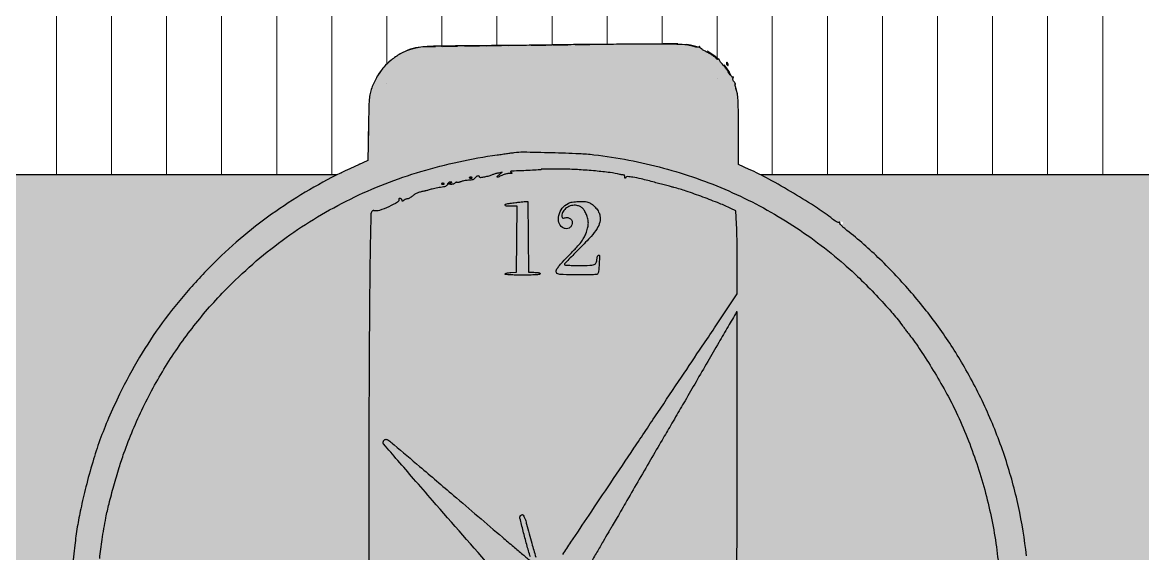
# Model space of a CAD drawing. Header units: millimetres. Extents: x 35877 to 3066687, y -650199 to -40525.
# Drawn here: x 147644.44 to 147682.59, y -178975.64 to -178957.55 of the extents above; entities that cross this region are included whole.
import ezdxf

# ---------------------------------------------------------------- set-up
doc = ezdxf.new("R2010")
doc.units = ezdxf.units.MM
doc.header["$MEASUREMENT"] = 0
doc.linetypes.add('DASHED', pattern=[0.75, 0.5, -0.25])
for name, color, linetype, lineweight in [('dim05', 1, 'Continuous', 13), ('FURNITURE', 32, 'Continuous', 9), ('furniture dimensions', 1, 'DASHED', 0)]:
    doc.layers.add(name, color=color, linetype=linetype, lineweight=lineweight)

msp = doc.modelspace()

# ---------------------------------------------------------------- hatches: boundary and pattern name
at = {"layer": 'dim05', "lineweight": 0, "true_color": 0xd5d3c0, "transparency": 33554559}
h = msp.add_hatch(dxfattribs=at)
h.set_pattern_fill('ANSI31', color=254, scale=15, angle=45)
h.set_pattern_definition([(90, (-824.398, 1915.5983), (-1.875, 0), [])])
edge = h.paths.add_edge_path()
edge.add_line((147704.837, -178937.748), (147614.862, -178937.748))
edge.add_line((147614.862, -178937.748), (147614.862, -178962.748))
edge.add_line((147614.862, -178962.748), (147655.152, -178962.748))
edge.add_arc((147675.652, -179004.875), 46.85, 114.529, 115.9493, ccw=False)
edge.add_line((147656.202, -178962.253), (147656.248, -178960.26))
edge.add_arc((147658.301, -178960.436), 2.06, 98.0433, 175.1125, ccw=False)
edge.add_line((147658.013, -178958.396), (147666.816, -178958.27))
edge.add_arc((147666.774, -178960.309), 2.039, 4.7833, 88.8227, ccw=False)
edge.add_line((147668.807, -178960.139), (147668.833, -178962.398))
edge.add_arc((147662.148, -178977.81), 16.799, 63.7113, 66.5503, ccw=False)
edge.add_line((147669.588, -178962.748), (147704.837, -178962.748))
edge.add_line((147704.837, -178962.748), (147704.837, -178937.748))
at = {"layer": 'FURNITURE', "lineweight": 0, "true_color": 0xc7c8ca, "transparency": 33554505}
h = msp.add_hatch(color=9, dxfattribs=at)
h.dxf.hatch_style = 1
h.paths.add_polyline_path([(147668.755, -178992.644), (147669.008, -178992.536, 0.01482), (147669.379, -178992.366, 0.005108), (147669.905, -178992.099, 0.005228), (147670.439, -178991.814, 0.010917), (147670.847, -178991.579, 0.039372), (147672.922, -178990.086, 0.03906), (147674.745, -178988.281, 0.038964), (147676.269, -178986.212, 0.038873), (147677.454, -178983.93, 0.012106), (147677.639, -178983.462, 0.004809), (147677.872, -178982.811, 0.004139), (147678.086, -178982.175, 0.026443), (147678.186, -178981.807, -0.001339), (147678.23, -178981.622, -0.000927), (147678.265, -178981.478, -0.001019), (147678.299, -178981.338, 0.013052), (147678.399, -178980.883, 0.005318), (147678.513, -178980.259, 0.005041), (147678.612, -178979.647, 0.019066), (147678.655, -178979.262, 0.006082), (147678.722, -178978.172, 0.013875), (147678.739, -178977.348, 0.015693), (147678.71, -178976.589, 0.010332), (147678.632, -178975.719, 0.02553), (147678.357, -178974.036, 0.026182), (147677.915, -178972.408, 0.026146), (147677.302, -178970.826, 0.024958), (147676.52, -178969.293, 0.02462), (147675.693, -178968.005, 0.022416), (147674.718, -178966.762, 0.022584), (147673.644, -178965.621, 0.026136), (147672.521, -178964.639, -0.013655), (147672.418, -178964.553, -0.02218), (147672.336, -178964.474, -0.025733), (147672.253, -178964.378, -0.051621), (147672.169, -178964.346, -0.032357), (147672.103, -178964.307, -0.021231), (147672.031, -178964.253, 0.027433), (147671.512, -178963.877, 0.008829), (147670.702, -178963.374, 0.009055), (147669.857, -178962.89, 0.020054), (147669.191, -178962.559), (147668.833, -178962.398), (147668.83, -178961.23, 0.002136), (147668.825, -178960.617, 0.009501), (147668.814, -178960.257, 0.015365), (147668.796, -178960.022, 0.059275), (147668.759, -178959.861, -0.037242), (147668.724, -178959.735, -0.033247), (147668.708, -178959.614, 0.027217), (147668.691, -178959.593, -0.258624), (147668.639, -178959.448, 0.236762), (147668.652, -178959.416, 0.122848), (147668.638, -178959.483, -0.099891), (147668.643, -178959.454, 0.014378), (147668.649, -178959.437, -0.05857), (147668.587, -178959.385, -0.031202), (147668.545, -178959.336, -0.018001), (147668.5, -178959.271, 0.011762), (147668.45, -178959.195, 0.008256), (147668.39, -178959.113, 0.008334), (147668.33, -178959.035, 0.019706), (147668.272, -178958.969, -0.058087), (147668.165, -178958.825, 0.403614), (147668.163, -178958.804, -0.440788), (147668.06, -178958.775, 0.119317), (147668.031, -178958.739, 0.012414), (147667.954, -178958.686, 0.014475), (147667.858, -178958.626, 0.015316), (147667.713, -178958.546, -0.051864), (147667.509, -178958.416, -1.03468), (147667.492, -178958.383, -0.209542), (147667.449, -178958.399, -0.0192), (147667.378, -178958.393, -0.020961), (147667.293, -178958.377, -0.016163), (147667.202, -178958.354, 0.053591), (147666.997, -178958.318, 0.011635), (147666.637, -178958.301, 0.00614), (147666.032, -178958.295, 0.000855), (147664.78, -178958.3, 0.00039), (147663.934, -178958.306, 0.000615), (147663.208, -178958.312, 0.000138), (147662.57, -178958.318, 0.03752), (147662.479, -178958.326, -0.00014), (147661.793, -178958.334, -0.0006), (147661.057, -178958.341, -0.00038), (147660.198, -178958.348, 0.001433), (147658.583, -178958.365, 0.020781), (147658.013, -178958.396, 0.056951), (147657.66, -178958.471, 0.048171), (147657.311, -178958.626, 0.039796), (147657.003, -178958.835, 0.047005), (147656.75, -178959.08, 0.045108), (147656.54, -178959.376, 0.032347), (147656.359, -178959.74, 0.034032), (147656.293, -178959.931, 0.041556), (147656.259, -178960.117, 0.017392), (147656.242, -178960.403, 0.001529), (147656.225, -178961.128), (147656.202, -178962.253), (147655.59, -178962.537, 0.020887), (147654.372, -178963.165, 0.020876), (147653.211, -178963.893, 0.020939), (147652.117, -178964.712, 0.021331), (147651.104, -178965.615, 0.020096), (147650.088, -178966.684, 0.022754), (147649.204, -178967.788, 0.022999), (147648.433, -178968.957, 0.02145), (147647.753, -178970.22, 0.010551), (147647.379, -178971.035, 0.015043), (147647.084, -178971.775, 0.015207), (147646.837, -178972.525, 0.011145), (147646.607, -178973.371, 0.006952), (147646.431, -178974.123, 0.013216), (147646.314, -178974.733, 0.012985), (147646.228, -178975.357, 0.006424), (147646.15, -178976.151, 0.026997), (147646.101, -178977.731, 0.025003), (147646.219, -178979.346, 0.024619), (147646.499, -178980.962, 0.024536), (147646.94, -178982.553, 0.044963), (147648.159, -178985.365, 0.046508), (147649.849, -178987.878, 0.046715), (147651.967, -178990.025, 0.046166), (147654.454, -178991.752, 0.004605), (147654.771, -178991.927, 0.007849), (147655.039, -178992.067, 0.006131), (147655.353, -178992.219, 0.001763), (147655.842, -178992.448), (147656.182, -178992.605), (147656.182, -178993.482, 0.002353), (147656.185, -178994.045, 0.021837), (147656.197, -178994.287, 0.041097), (147656.23, -178994.467, 0.02019), (147656.299, -178994.689, 0.014376), (147656.353, -178994.829, 0.011202), (147656.42, -178994.979, 0.011357), (147656.489, -178995.115, 0.026845), (147656.548, -178995.212, 0.038591), (147656.706, -178995.41, 0.025149), (147656.915, -178995.613, 0.025224), (147657.143, -178995.793, 0.040733), (147657.355, -178995.919, 0.051506), (147657.697, -178996.045, 0.038729), (147658.092, -178996.113, 0.016593), (147658.73, -178996.152, 0.001816), (147660.198, -178996.189, 0.00021), (147665.38, -178996.295, 0.007991), (147666.546, -178996.3, 0.038068), (147667.141, -178996.248, 0.076287), (147667.588, -178996.102, 0.045499), (147667.926, -178995.89, 0.050905), (147668.207, -178995.627, 0.049524), (147668.434, -178995.307, 0.039329), (147668.615, -178994.923, 0.030405), (147668.675, -178994.73, 0.036318), (147668.707, -178994.542, 0.017344), (147668.724, -178994.265, 0.002024), (147668.737, -178993.646)])
h = msp.add_hatch(color=9, dxfattribs=at)
h.dxf.hatch_style = 1
h.paths.add_polyline_path([(147675.199, -178986.038, 0.024562), (147675.99, -178984.677, 0.024699), (147676.642, -178983.247, 0.02416), (147677.162, -178981.73, 0.021373), (147677.557, -178980.106, 0.007235), (147677.649, -178979.61, 0.017687), (147677.698, -178979.241, 0.013731), (147677.727, -178978.82, 0.002948), (147677.753, -178978.088, 0.029259), (147677.699, -178976.217, 0.029647), (147677.428, -178974.38, 0.029591), (147676.939, -178972.577, 0.028515), (147676.237, -178970.823, 0.016536), (147675.926, -178970.213, 0.009357), (147675.511, -178969.493, 0.009363), (147675.072, -178968.794, 0.017397), (147674.686, -178968.246, -0.000798), (147674.605, -178968.138, -0.00069), (147674.52, -178968.025, -0.001014), (147674.408, -178967.875, 0.02461), (147674.041, -178967.417, 0.008906), (147673.517, -178966.847, 0.009004), (147672.946, -178966.268, 0.01418), (147672.433, -178965.794, 0.037947), (147670.557, -178964.393, 0.038195), (147668.496, -178963.295, 0.037841), (147666.269, -178962.515, 0.035607), (147663.906, -178962.059, 0.019564), (147663.404, -178962.019, 0.003467), (147662.462, -178961.986, 0.002347), (147661.498, -178961.965, 0.044068), (147661.167, -178961.988, -0.000361), (147660.967, -178962.016, -0.000297), (147660.793, -178962.041, -0.000257), (147660.61, -178962.066, 0.038231), (147658.016, -178962.629, 0.041552), (147655.612, -178963.571, 0.042018), (147653.423, -178964.884, 0.041039), (147651.464, -178966.555, 0.027874), (147650.35, -178967.808, 0.027489), (147649.376, -178969.183, 0.027393), (147648.557, -178970.661, 0.027226), (147647.902, -178972.223, 0.011464), (147647.738, -178972.717, 0.00607), (147647.557, -178973.335, 0.006047), (147647.394, -178973.949, 0.013377), (147647.287, -178974.421, 0.010034), (147647.156, -178975.167, 0.015819), (147647.076, -178975.812, 0.014812), (147647.034, -178976.491, 0.007516), (147647.019, -178977.346, 0.003402), (147647.022, -178977.872, 0.004901), (147647.032, -178978.337, 0.005374), (147647.048, -178978.72, 0.017416), (147647.07, -178978.973, 0.029876), (147647.477, -178981.184, 0.035065), (147648.13, -178983.212, 0.035493), (147649.053, -178985.108, 0.032045), (147650.263, -178986.924, 0.043109), (147651.941, -178988.768, 0.04116), (147653.935, -178990.329, 0.040673), (147656.182, -178991.559, 0.039929), (147658.612, -178992.417, 0.018876), (147659.629, -178992.646, 0.018831), (147660.66, -178992.799, 0.018124), (147661.737, -178992.877, 0.014926), (147662.889, -178992.884, 0.024799), (147664.566, -178992.762, 0.02986), (147666.12, -178992.476, 0.029311), (147667.654, -178992, 0.022415), (147669.269, -178991.31, 0.015858), (147670.152, -178990.85, 0.016842), (147670.985, -178990.344, 0.01736), (147671.758, -178989.799, 0.019727), (147672.458, -178989.223, 0.015649), (147673.241, -178988.48, 0.017429), (147673.948, -178987.714, 0.017499), (147674.594, -178986.908, 0.016324)])
at = {"layer": 'FURNITURE', "lineweight": 0, "true_color": 0xf1e8df, "transparency": 33554505}
h = msp.add_hatch(color=254, dxfattribs=at)
h.dxf.hatch_style = 1
h.paths.add_polyline_path([(147710.837, -178978.372), (147678.711, -178978.372, -0.004967), (147678.655, -178979.262, -0.019066), (147678.612, -178979.647, -0.005041), (147678.513, -178980.259, -0.005318), (147678.399, -178980.883, -0.013052), (147678.299, -178981.338, 0.001533), (147678.247, -178981.548, 0.001461), (147678.199, -178981.751, 0.003034), (147678.179, -178981.836, -0.024377), (147678.086, -178982.175, -0.004138), (147677.872, -178982.811, -0.00481), (147677.639, -178983.462, -0.012106), (147677.454, -178983.93, -0.038873), (147676.269, -178986.212, -0.038964), (147674.745, -178988.281, -0.039044), (147672.923, -178990.086, -0.018109), (147671.997, -178990.813), (147710.837, -178990.813)])
h.paths.add_polyline_path([(147710.837, -178962.748), (147669.588, -178962.748, -0.008199), (147669.857, -178962.89, -0.009072), (147670.704, -178963.375, -0.008812), (147671.512, -178963.877, -0.027433), (147672.031, -178964.253, 0.021231), (147672.103, -178964.307, 0.032357), (147672.169, -178964.346, 0.034564), (147672.225, -178964.369, 0.224682), (147672.254, -178964.366, 1.008031), (147672.276, -178964.408, 1.325619), (147672.364, -178964.341, 0.110672), (147672.288, -178964.35, -0.072946), (147672.274, -178964.38, 0.321051), (147672.276, -178964.408, 0.343445), (147672.272, -178964.356, 0.040882), (147672.247, -178964.371, 0.02766), (147672.336, -178964.474, 0.036909), (147672.475, -178964.603, -0.027167), (147673.644, -178965.621, -0.022608), (147674.719, -178966.763, -0.02239), (147675.693, -178968.005, -0.024626), (147676.52, -178969.293, -0.024956), (147677.302, -178970.826, -0.026121), (147677.915, -178972.406, -0.026214), (147678.358, -178974.037, -0.025524), (147678.632, -178975.719, -0.010331), (147678.71, -178976.589, -0.015697), (147678.739, -178977.348, -0.013872), (147678.722, -178978.172, -0.001115), (147678.711, -178978.372), (147710.837, -178978.372)])
h.paths.add_polyline_path([(147647.379, -178971.035, -0.010549), (147647.753, -178970.22, -0.021448), (147648.433, -178968.958, -0.023016), (147649.205, -178967.787, -0.022746), (147650.088, -178966.683, -0.020088), (147651.103, -178965.615, -0.021359), (147652.119, -178964.711, -0.020933), (147653.212, -178963.892, -0.020859), (147654.372, -178963.165, -0.013474), (147655.152, -178962.748), (147614.862, -178962.748), (147614.862, -178990.813), (147652.982, -178990.813, -0.019551), (147651.967, -178990.025, -0.046778), (147649.847, -178987.875, -0.046451), (147648.159, -178985.365, -0.044946), (147646.941, -178982.554, -0.024485), (147646.5, -178980.966, -0.024674), (147646.219, -178979.347, -0.025016), (147646.101, -178977.731, -0.027), (147646.15, -178976.151, -0.006424), (147646.228, -178975.357, -0.012977), (147646.314, -178974.734, -0.013224), (147646.431, -178974.123, -0.006952), (147646.607, -178973.371, -0.011145), (147646.837, -178972.525, -0.015224), (147647.085, -178971.774, -0.015027)])

# ---------------------------------------------------------------- linework, layer by layer
at = {"transparency": 33554687}
for points in [[(147668.77, -178978.17, 0.00018), (147668.779, -178974.033, 0.0003), (147668.784, -178970.554, 0.000005), (147668.786, -178967.401, 0.667236), (147668.777, -178967.398, 0.064985), (147668.763, -178967.416, 0.000055), (147668.475, -178967.908, 0.000596), (147668.155, -178968.458, 0.000365), (147667.778, -178969.107, -0.000159), (147667.383, -178969.789, -0.000183), (147667.006, -178970.439, -0.000164), (147666.685, -178970.991, -0.001051), (147666.522, -178971.27, 0.000819), (147666.225, -178971.776, 0.000347), (147665.829, -178972.456, 0.000336), (147665.396, -178973.202, 0.000368), (147664.977, -178973.927, -0.000415), (147664.814, -178974.209, -0.000484), (147664.659, -178974.476, -0.000427), (147664.527, -178974.702, -0.002932), (147664.461, -178974.813, 0.003219), (147664.391, -178974.932, 0.000289), (147664.216, -178975.232, 0.000376), (147664.008, -178975.59, 0.000294), (147663.783, -178975.979, -0.004304)], [(147678.632, -178975.719, 0.025525), (147678.358, -178974.037, 0.026214), (147677.915, -178972.406, 0.026122), (147677.302, -178970.826, 0.024955), (147676.52, -178969.293, 0.024623), (147675.693, -178968.005, 0.022416), (147674.718, -178966.762, 0.022584), (147673.644, -178965.621, 0.026137), (147672.521, -178964.639, -0.013655), (147672.418, -178964.553, -0.022183), (147672.336, -178964.474, -0.018088), (147672.276, -178964.408, -0.321052), (147672.274, -178964.38, 0.039848), (147672.283, -178964.364, 0.355059), (147672.281, -178964.357, 0.264967), (147672.272, -178964.356, 0.029478), (147672.254, -178964.366, -0.224682), (147672.225, -178964.369, -0.034564), (147672.169, -178964.346, -0.032357), (147672.103, -178964.307, -0.021231), (147672.031, -178964.253, 0.027433), (147671.512, -178963.877, 0.008812), (147670.704, -178963.375, 0.009072), (147669.857, -178962.89, 0.020054), (147669.191, -178962.559), (147668.833, -178962.398), (147668.83, -178961.23, 0.002136), (147668.825, -178960.617, 0.009501), (147668.814, -178960.257, 0.015365), (147668.796, -178960.022, 0.054161), (147668.763, -178959.874, -0.012917), (147668.74, -178959.801, -0.019261), (147668.724, -178959.735, -0.014758), (147668.715, -178959.682, -0.235453), (147668.721, -178959.665, 0.2487), (147668.724, -178959.652, 0.065494), (147668.718, -178959.632, 0.050626), (147668.702, -178959.607, 0.032973), (147668.68, -178959.581, -0.066512), (147668.658, -178959.553, -0.059412), (147668.643, -178959.518, -0.062717), (147668.638, -178959.483, -0.099891), (147668.643, -178959.454, 0.020281), (147668.651, -178959.43, 0.09471), (147668.652, -178959.416, 0.441968), (147668.648, -178959.412, 0.150919), (147668.639, -178959.417, -0.380992), (147668.622, -178959.418, -0.034564), (147668.587, -178959.385, -0.031202), (147668.545, -178959.336, -0.018001), (147668.5, -178959.271, 0.011761), (147668.45, -178959.195, 0.008255), (147668.39, -178959.113, 0.008335), (147668.33, -178959.035, 0.01721), (147668.279, -178958.977, -0.014585), (147668.237, -178958.929, -0.018927), (147668.202, -178958.882, -0.016859), (147668.175, -178958.842, -0.13734), (147668.169, -178958.821, 0.122415), (147668.166, -178958.809, 0.187829), (147668.158, -178958.801, 0.150735), (147668.146, -178958.801, 0.074144), (147668.131, -178958.807, -0.153537), (147668.113, -178958.812, -0.10346), (147668.093, -178958.806, -0.084506), (147668.074, -178958.792, -0.063882), (147668.058, -178958.771, 0.107198), (147668.031, -178958.739, 0.012414), (147667.954, -178958.686, 0.014475), (147667.858, -178958.626, 0.011348), (147667.75, -178958.567, -0.012104), (147667.647, -178958.51, -0.020979), (147667.565, -178958.457, -0.017147), (147667.505, -178958.412, -0.428747), (147667.503, -178958.394, 0.059768), (147667.51, -178958.384, 0.540725), (147667.508, -178958.38, 0.134147), (147667.499, -178958.382, 0.016971), (147667.481, -178958.392, -0.145752), (147667.449, -178958.399, -0.019198), (147667.378, -178958.393, -0.020963), (147667.293, -178958.377, -0.016163), (147667.202, -178958.354, 0.053591), (147666.997, -178958.318, 0.011635), (147666.637, -178958.301, 0.00614), (147666.032, -178958.295, 0.000855), (147664.781, -178958.3, 0.00039), (147663.934, -178958.306, 0.000616), (147663.208, -178958.312, 0.000138), (147662.57, -178958.318, 0.026522), (147662.505, -178958.323, -0.026194), (147662.441, -178958.327, -0.000132), (147661.794, -178958.334, -0.0006), (147661.057, -178958.341, -0.00038), (147660.198, -178958.348, 0.001433), (147658.583, -178958.365, 0.020781), (147658.013, -178958.396, 0.056952), (147657.66, -178958.471, 0.048172), (147657.311, -178958.626, 0.039795), (147657.003, -178958.835, 0.047006), (147656.75, -178959.08, 0.045108), (147656.54, -178959.376, 0.032346), (147656.359, -178959.74, 0.034032), (147656.293, -178959.931, 0.041556), (147656.259, -178960.117, 0.017392), (147656.242, -178960.403, 0.001529), (147656.225, -178961.128), (147656.202, -178962.253), (147655.59, -178962.537, 0.020887), (147654.372, -178963.165, 0.020876), (147653.211, -178963.893, 0.020939), (147652.117, -178964.712, 0.021331), (147651.104, -178965.615, 0.020096), (147650.088, -178966.684, 0.022754), (147649.204, -178967.788, 0.022999), (147648.433, -178968.957, 0.02145), (147647.753, -178970.22, 0.010551), (147647.379, -178971.035, 0.015043), (147647.084, -178971.775, 0.015207), (147646.837, -178972.525, 0.011146), (147646.607, -178973.371, 0.006952), (147646.431, -178974.123, 0.013224), (147646.314, -178974.734, 0.012977), (147646.228, -178975.357, 0.006424), (147646.15, -178976.151, 0.026997)], [(147647.076, -178975.812, -0.015819), (147647.156, -178975.167, -0.010034), (147647.287, -178974.421, -0.013377), (147647.394, -178973.949, -0.006048), (147647.557, -178973.335, -0.006069), (147647.738, -178972.717, -0.011465), (147647.902, -178972.223, -0.027226), (147648.557, -178970.661, -0.027393), (147649.376, -178969.183, -0.027489), (147650.35, -178967.808, -0.027874), (147651.464, -178966.555, -0.041039), (147653.423, -178964.884, -0.042032), (147655.613, -178963.57, -0.041538), (147658.016, -178962.629, -0.03823), (147660.61, -178962.066, 0.000257), (147660.793, -178962.041, 0.000297), (147660.967, -178962.016, 0.000265), (147661.114, -178961.996, 0.001763), (147661.187, -178961.985, -0.041385), (147661.498, -178961.965, -0.002347), (147662.462, -178961.986, -0.003467), (147663.404, -178962.019, -0.019565), (147663.906, -178962.059, -0.035605), (147666.269, -178962.515, -0.037826), (147668.495, -178963.295, -0.038216), (147670.557, -178964.393, -0.037943), (147672.433, -178965.794, -0.01418), (147672.946, -178966.268, -0.008998), (147673.517, -178966.847, -0.008912), (147674.041, -178967.417, -0.023336), (147674.39, -178967.85, 0.002044), (147674.442, -178967.921, 0.000696), (147674.519, -178968.025, 0.000692), (147674.605, -178968.138, 0.000798), (147674.686, -178968.246, -0.017397), (147675.072, -178968.794, -0.009363), (147675.511, -178969.493, -0.009357), (147675.926, -178970.213, -0.016535), (147676.237, -178970.823, -0.028515), (147676.939, -178972.577, -0.029576), (147677.428, -178974.379, -0.02969), (147677.699, -178976.219, -0.029232)], [(147662.841, -178975.673, 0.000346), (147663.12, -178975.257, 0.000041), (147663.741, -178974.331, 0.000049), (147664.478, -178973.23, 0.00004), (147665.267, -178972.053, -0.000059), (147666.078, -178970.84, -0.00006), (147666.887, -178969.634, -0.000058), (147667.59, -178968.584, -0.000245), (147668.013, -178967.955), (147668.787, -178966.802), (147668.787, -178965.829, 0.002448), (147668.785, -178965.424, 0.002324), (147668.779, -178965.013, 0.002305), (147668.771, -178964.649, 0.008201), (147668.76, -178964.415), (147668.733, -178963.974), (147668.565, -178963.891, 0.019275), (147668.181, -178963.72, 0.006724), (147667.617, -178963.503, 0.006787), (147667.044, -178963.3, 0.01765), (147666.625, -178963.174, -0.000392), (147666.516, -178963.146, -0.00011), (147666.346, -178963.101, -0.000111), (147666.154, -178963.05, -0.000117), (147665.965, -178963, 0.004459), (147665.509, -178962.883, 0.018634), (147665.231, -178962.826, 0.024613), (147665.052, -178962.805, 0.274961), (147664.99, -178962.836, -0.035865), (147664.975, -178962.857, -0.373285), (147664.965, -178962.858, -0.232235), (147664.958, -178962.847, -0.020446), (147664.957, -178962.815, 0.041415), (147664.954, -178962.788, 0.068928), (147664.947, -178962.766, 0.101076), (147664.937, -178962.753, 0.237731), (147664.925, -178962.75, -0.074238), (147664.907, -178962.751, -0.012763), (147664.873, -178962.747, -0.013654), (147664.833, -178962.741, -0.011821), (147664.791, -178962.732, 0.026219), (147664.452, -178962.669, 0.008902), (147663.953, -178962.614, 0.008901), (147663.405, -178962.572, 0.010856), (147662.89, -178962.553, 0.002302), (147662.595, -178962.55, 0.003703), (147662.342, -178962.551, 0.000767), (147662.121, -178962.553, 0.195654), (147662.104, -178962.561, -0.181969), (147662.076, -178962.574, -0.001279), (147661.811, -178962.59, -0.004883), (147661.515, -178962.605, -0.003609), (147661.187, -178962.616, 0.010343), (147661.108, -178962.62, 0.084777), (147661.072, -178962.628, 0.433348), (147661.067, -178962.642, 0.132312), (147661.084, -178962.66, -0.023197), (147661.114, -178962.682, -0.409657), (147661.115, -178962.693, -0.220444), (147661.102, -178962.7, -0.011293), (147661.053, -178962.701, 0.013032), (147660.974, -178962.704, 0.044131), (147660.923, -178962.711, 0.034416), (147660.869, -178962.728, 0.005707), (147660.766, -178962.77, -0.005249), (147660.643, -178962.82, -0.171176), (147660.611, -178962.821, -0.572879), (147660.607, -178962.805, -0.012671), (147660.678, -178962.742), (147660.775, -178962.659), (147660.651, -178962.684, 0.01372), (147660.598, -178962.696, 0.010232), (147660.54, -178962.712, 0.010361), (147660.486, -178962.729, 0.023061), (147660.445, -178962.745, -0.039686), (147660.325, -178962.788, -0.023276), (147660.176, -178962.822, -0.014883), (147660.037, -178962.842, -0.447824), (147660.013, -178962.821, 0.293671), (147659.994, -178962.791, 0.161242), (147659.949, -178962.786, 0.103418), (147659.893, -178962.811, 0.109726), (147659.854, -178962.855, -0.112822), (147659.825, -178962.887, -0.069071), (147659.779, -178962.91, -0.05109), (147659.716, -178962.925, -0.024057), (147659.632, -178962.932, 0.018411), (147659.556, -178962.938, 0.017453), (147659.48, -178962.949, 0.017713), (147659.413, -178962.963, 0.05686), (147659.371, -178962.979, -0.037538), (147659.337, -178962.994, -0.035735), (147659.301, -178963.003, -0.037848), (147659.268, -178963.007, -0.094838), (147659.244, -178963.003, 0.092535), (147659.224, -178963, 0.078814), (147659.203, -178963.003, 0.078674), (147659.184, -178963.014, 0.091637), (147659.17, -178963.029, -0.137996), (147659.152, -178963.045, -0.045717), (147659.118, -178963.059, -0.041439), (147659.077, -178963.067, -0.036619), (147659.032, -178963.069, -0.00425), (147658.964, -178963.067, -0.225862), (147658.953, -178963.061, -0.474239), (147658.955, -178963.053, -0.008195), (147659.004, -178963.031, 0.004018), (147659.055, -178963.009, 0.250613), (147659.061, -178963.001, 0.444353), (147659.057, -178962.995, 0.006685), (147659.01, -178962.993, 0.098026), (147658.98, -178962.998, 0.078869), (147658.95, -178963.014, 0.076909), (147658.927, -178963.039, 0.085309), (147658.914, -178963.069, -0.126258), (147658.892, -178963.108, -0.096875), (147658.852, -178963.137, -0.058306), (147658.786, -178963.158, -0.016994), (147658.68, -178963.175, 0.011029), (147658.589, -178963.189, 0.008271), (147658.488, -178963.207, 0.00837), (147658.394, -178963.228, 0.018925), (147658.324, -178963.248, -0.004409), (147658.266, -178963.266, -0.00512), (147658.21, -178963.283, -0.00458), (147658.163, -178963.295, -0.030258), (147658.139, -178963.3, 0.029794), (147658.019, -178963.324, 0.033081), (147657.908, -178963.361, 0.035123), (147657.808, -178963.409, 0.045943), (147657.726, -178963.468, -0.026233), (147657.677, -178963.506, -0.027244), (147657.625, -178963.538, -0.028262), (147657.577, -178963.56, -0.096039), (147657.543, -178963.567, 0.060816), (147657.514, -178963.57, 0.039083), (147657.481, -178963.581, 0.038926), (147657.45, -178963.597, 0.057703), (147657.426, -178963.616, -0.027429), (147657.404, -178963.636, -0.147758), (147657.389, -178963.642, -0.323472), (147657.38, -178963.637, -0.102436), (147657.377, -178963.621, 0.117669), (147657.372, -178963.602, 0.065367), (147657.359, -178963.582, 0.059534), (147657.339, -178963.564, 0.059298), (147657.315, -178963.552, 0.061573), (147657.292, -178963.546, 0.138655), (147657.275, -178963.549, 0.199342), (147657.265, -178963.559, 0.1404), (147657.264, -178963.576, -0.324776), (147657.219, -178963.675, -0.020809), (147656.919, -178963.831, -0.025224), (147656.603, -178963.959, -0.148899), (147656.427, -178963.966, 0.093367), (147656.393, -178963.964, 0.116905), (147656.364, -178963.974, 0.102208), (147656.34, -178963.998, 0.058453), (147656.322, -178964.035, 0.081819), (147656.309, -178964.106, 0.000354), (147656.293, -178964.89, 0.001712), (147656.278, -178965.78, 0.001078), (147656.267, -178966.821, 0.001644), (147656.243, -178971.281, 0.000283), (147656.231, -178979.734, 0.00006), (147656.224, -178989.049, 0.013117)], [(147660.476, -178976.193, -0.000209), (147658.406, -178973.832, -0.000981), (147657.766, -178973.098, -0.00159), (147657.225, -178972.47, -0.000213), (147656.745, -178971.911, -0.122762), (147656.726, -178971.873, -0.100596), (147656.725, -178971.848, -0.058426), (147656.734, -178971.821, -0.054995), (147656.75, -178971.794, -0.060913), (147656.77, -178971.772, -0.109446), (147656.805, -178971.754, -0.126358), (147656.841, -178971.754, -0.077962), (147656.886, -178971.773, -0.021622), (147656.95, -178971.817, -0.015185), (147657.099, -178971.936, -0.000218), (147657.971, -178972.678, -0.000487), (147659.123, -178973.661, -0.000167), (147660.791, -178975.088, 0.001058), (147661.164, -178975.406, 0.001762), (147661.48, -178975.672, 0.000126), (147661.764, -178975.909, 0.38833)], [(147661.74, -178975.757, -0.006836), (147661.618, -178975.337, -0.00542), (147661.497, -178974.88, -0.001496), (147661.386, -178974.435, -0.153023), (147661.39, -178974.372, -0.085654), (147661.403, -178974.351, -0.066259), (147661.422, -178974.334, -0.066039), (147661.445, -178974.322, -0.083741), (147661.469, -178974.318, -0.258349), (147661.499, -178974.335, -0.035194), (147661.534, -178974.4, -0.028554), (147661.571, -178974.499, -0.011744), (147661.611, -178974.638, 0.002359), (147661.787, -178975.294, 0.006177), (147661.922, -178975.763, 0.002989)]]:
    msp.add_lwpolyline(points, format="xyb", dxfattribs=at)
for points in [[(147668.417, -178958.951, 0.088797), (147668.42, -178958.967, 0.053277), (147668.429, -178958.985, 0.051183), (147668.442, -178959.002, 0.061454), (147668.457, -178959.014, 0.1144), (147668.471, -178959.019, 0.32948), (147668.479, -178959.014, 0.155351), (147668.481, -178959, 0.036408), (147668.473, -178958.976, 0.029964), (147668.453, -178958.932, 0.168622), (147668.435, -178958.914, 0.444011), (147668.421, -178958.92, 0.079093)], [(147658.728, -178963.059, 0.051402), (147658.751, -178963.066, 0.05415), (147658.774, -178963.067, 0.060344), (147658.794, -178963.064, 0.126455), (147658.807, -178963.056, 0.296942), (147658.809, -178963.047, 0.208169), (147658.802, -178963.039, 0.077125), (147658.782, -178963.035, 0.028489), (147658.753, -178963.034, 0.018894), (147658.722, -178963.037, 0.168741), (147658.71, -178963.043, 0.470617), (147658.711, -178963.05, 0.054073)], [(147659.676, -178962.853, 0.051402), (147659.698, -178962.86, 0.05415), (147659.721, -178962.861, 0.060344), (147659.741, -178962.858, 0.126455), (147659.755, -178962.85, 0.296942), (147659.757, -178962.841, 0.208169), (147659.749, -178962.833, 0.077125), (147659.729, -178962.829, 0.028489), (147659.701, -178962.828, 0.018894), (147659.67, -178962.831, 0.168741), (147659.658, -178962.837, 0.470617), (147659.658, -178962.844, 0.054073)], [(147661.67, -178964.854), (147661.681, -178966.059), (147661.825, -178966.064, -0.004262), (147661.973, -178966.07, -0.043505), (147662.034, -178966.079, -0.141166), (147662.062, -178966.094, -0.198567), (147662.073, -178966.121, -0.386182), (147662.056, -178966.139, -0.006948), (147661.913, -178966.151, -0.012022), (147661.725, -178966.159, -0.005192), (147661.475, -178966.162, -0.005549), (147661.237, -178966.159, -0.010725), (147661.046, -178966.151, -0.004959), (147660.893, -178966.139, -0.389551), (147660.878, -178966.123, -0.307836), (147660.889, -178966.107, -0.029747), (147660.935, -178966.092, -0.029682), (147660.999, -178966.079, -0.01864), (147661.074, -178966.071), (147661.269, -178966.059), (147661.28, -178964.936), (147661.291, -178963.814), (147661.085, -178963.814, -0.019147), (147660.924, -178963.808, -0.306308), (147660.884, -178963.776, -0.439993), (147660.904, -178963.74, -0.022146), (147661.053, -178963.714, -0.001179), (147661.24, -178963.69, -0.0029), (147661.378, -178963.673, -0.003886), (147661.483, -178963.662, -0.007676), (147661.567, -178963.655), (147661.659, -178963.649)], [(147663.728, -178963.686, -0.075894), (147663.853, -178963.758, -0.048921), (147663.973, -178963.875, -0.049318), (147664.066, -178964.011, -0.084199), (147664.111, -178964.141, -0.102059), (147664.104, -178964.356, -0.079296), (147664.012, -178964.573, -0.046271), (147663.811, -178964.84, -0.011394), (147663.43, -178965.237, 0.002765), (147663.226, -178965.443, 0.00441), (147663.053, -178965.622, 0.001099), (147662.905, -178965.78, 0.190613), (147662.897, -178965.801, 0.391846), (147662.908, -178965.814, 0.003725), (147663.045, -178965.823, 0.009691), (147663.209, -178965.83, 0.005826), (147663.403, -178965.832, 0.008152), (147663.761, -178965.827, 0.076102), (147663.912, -178965.798, 0.19876), (147663.983, -178965.735, 0.112864), (147664.009, -178965.621, -0.038216), (147664.012, -178965.575, -0.041754), (147664.023, -178965.532, -0.045831), (147664.038, -178965.498, -0.129292), (147664.056, -178965.479, -0.589844), (147664.092, -178965.499, -0.011244), (147664.084, -178965.765, -0.011964), (147664.063, -178966.038, -0.173013), (147664.022, -178966.124, -0.183331), (147663.985, -178966.141, -0.005024), (147663.805, -178966.15, -0.009211), (147663.581, -178966.155, -0.004992), (147663.305, -178966.153, -0.001837), (147662.857, -178966.143, -0.032632), (147662.713, -178966.131, -0.134102), (147662.647, -178966.101, -0.187729), (147662.615, -178966.045, -0.169324), (147662.629, -178965.975, -0.034888), (147662.701, -178965.87, -0.021442), (147662.833, -178965.717, -0.004792), (147663.072, -178965.468, 0.005791), (147663.323, -178965.205, 0.022554), (147663.47, -178965.034, 0.035301), (147663.563, -178964.894, 0.040596), (147663.631, -178964.749, 0.022977), (147663.691, -178964.563, 0.054654), (147663.714, -178964.42, 0.061422), (147663.704, -178964.286, 0.03621), (147663.661, -178964.13, 0.037749), (147663.599, -178963.99, 0.071982), (147663.525, -178963.892, 0.083232), (147663.435, -178963.827, 0.068168), (147663.323, -178963.789, 0.101663), (147663.142, -178963.792, 0.097997), (147662.974, -178963.866, 0.105158), (147662.856, -178963.993, 0.136118), (147662.814, -178964.145, 0.053116), (147662.819, -178964.191, 0.220749), (147662.835, -178964.212, 0.154182), (147662.866, -178964.218, 0.023446), (147662.93, -178964.207, -0.117321), (147663.04, -178964.209, -0.144953), (147663.127, -178964.261, -0.155533), (147663.168, -178964.349, -0.139491), (147663.153, -178964.449, -0.095258), (147663.096, -178964.53, -0.123752), (147663.017, -178964.574, -0.122182), (147662.926, -178964.577, -0.091404), (147662.833, -178964.538, -0.185527), (147662.712, -178964.368, -0.123441), (147662.709, -178964.127, -0.106747), (147662.825, -178963.884, -0.113786), (147663.029, -178963.718, -0.07575), (147663.169, -178963.673, -0.027689), (147663.377, -178963.652, -0.027663), (147663.585, -178963.655, -0.076638)]]:
    msp.add_lwpolyline(points, format="xyb", close=True, dxfattribs=at)
at = {"layer": 'FURNITURE', "lineweight": 30, "transparency": 33554687}
msp.add_lwpolyline([(147655.152, -178962.748), (147614.862, -178962.748), (147614.862, -178937.748), (147710.837, -178937.748), (147710.837, -178962.748), (147669.588, -178962.748)], dxfattribs=at)
at = {"layer": 'furniture dimensions', "color": 18, "lineweight": 0, "true_color": 0x000000, "transparency": 33554687}
msp.add_lwpolyline([(147614.862, -178962.748), (147655.152, -178962.748, -0.006197), (147656.202, -178962.253), (147656.248, -178960.26, -0.349555), (147658.013, -178958.396), (147666.816, -178958.27, -0.384061), (147668.807, -178960.139), (147668.833, -178962.398, -0.012388), (147669.588, -178962.748), (147710.837, -178962.748)], format="xyb", dxfattribs=at)

doc.saveas('drawing.dxf')
